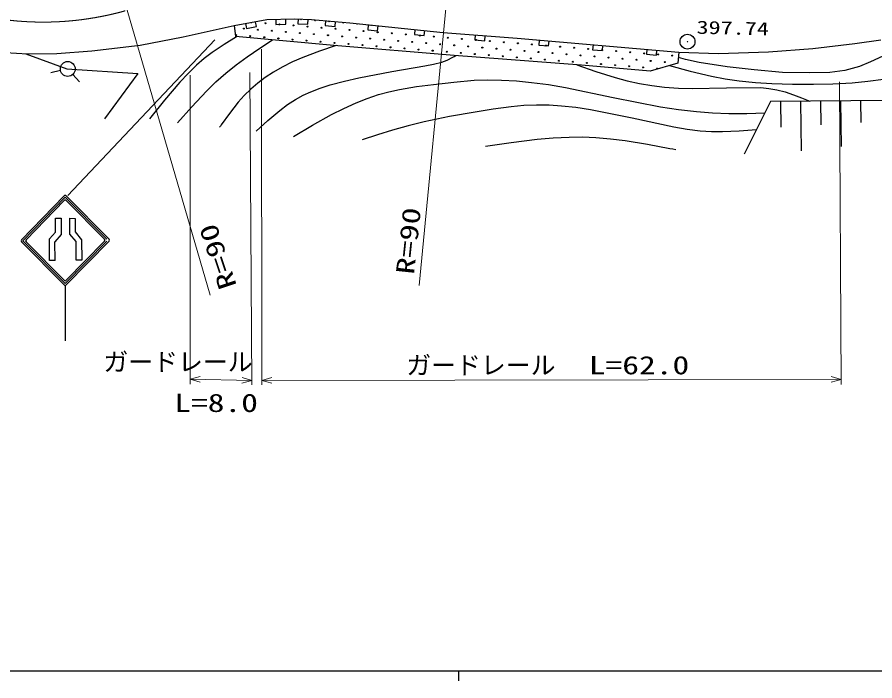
# Model space of a CAD drawing. Units: millimetres, scale not verified. Extents: x 40000 to 680000, y 20000 to 380000.
# Drawn here: x 123659 to 209849, y 204000 to 270717 of the extents above; entities that cross this region are included whole.
import ezdxf
from ezdxf.enums import TextEntityAlignment as Align

# ---------------------------------------------------------------- set-up
doc = ezdxf.new("R2010")
doc.units = ezdxf.units.MM
doc.header["$LTSCALE"] = 1000
doc.linetypes.add('CHAIN', pattern=[18.5, 12, -1.5, 3.5, -1.5])
for name, color, linetype, lineweight in [('M-BGD', 7, 'Continuous', 25), ('M-BGD-HTXT', 7, 'Continuous', 13), ('M-BMK', 2, 'CHAIN', 13), ('M-BMK-SRVR', 3, 'Continuous', 25), ('M-STR-STRC', 7, 'Continuous', 25), ('M-TTL-BAND', 7, 'Continuous', 25)]:
    doc.layers.add(name, color=color, linetype=linetype, lineweight=lineweight)
doc.styles.add('ＭＳ ゴシック', font='')
doc.styles.get('ＭＳ ゴシック').set_extended_font_data('MS Gothic')

# ---------------------------------------------------------------- blocks, each defined once
blk = doc.blocks.new('BUHIN1')
at = {"color": 3, "linetype": 'Continuous', "lineweight": 25}
for radius in [746, 22.5]:
    blk.add_circle((0, 0), radius, dxfattribs=at)
blk = doc.blocks.new('BUHIN21')
at = {"color": 7, "linetype": 'Continuous', "lineweight": 25}
blk.add_lwpolyline([(97, -490), (588, -393), (393, 588), (-97, 490)], dxfattribs=at)
blk = doc.blocks.new('BUHIN23')
at = {"color": 7, "linetype": 'Continuous', "lineweight": 25}
blk.add_lwpolyline([(105, -489), (594, -383), (383, 594), (-105, 489)], dxfattribs=at)

msp = doc.modelspace()

# ---------------------------------------------------------------- linework, layer by layer
at = {"layer": 'M-BGD'}
for p, q in [((140346, 268727), (145470, 269861)), ((145470, 269861), (148756, 270464)), ((145470, 269861), (145604, 268756)), ((148756, 270464), (151546, 270556)), ((151546, 270556), (153232, 270495)), ((153232, 270495), (157083, 270142)), ((157083, 270142), (166477, 269184)), ((166477, 269184), (173901, 268593)), ((136005, 267898), (140346, 268727)), ((155466, 267880), (145604, 268756)), ((173901, 268593), (190158, 267208)), ((203610, 267573), (207830, 268072)), ((207830, 268072), (210465, 268428)), ((127636, 267068), (131175, 267345)), ((131175, 267345), (136005, 267898)), ((167588, 266862), (155466, 267880)), ((190158, 267208), (190056, 266088)), ((190158, 267208), (194139, 267075)), ((194139, 267075), (199160, 267217)), ((199160, 267217), (203610, 267573)), ((122503, 267179), (124705, 267013)), ((124535, 267026), (128653, 265519)), ((124705, 267013), (127636, 267068)), ((180382, 265884), (167588, 266862)), ((190811, 266470), (190108, 266657)), ((192200, 266149), (190811, 266470)), ((210643, 266790), (209397, 266220)), ((128653, 265519), (135794, 265062)), ((187286, 265294), (180382, 265884)), ((190056, 266088), (187286, 265294)), ((195012, 265722), (192200, 266149)), ((197718, 265437), (195012, 265722)), ((208293, 265758), (206833, 265366)), ((209397, 266220), (208293, 265758)), ((128020, 265342), (127046, 265115)), ((129253, 264956), (129922, 264213)), ((135794, 265062), (132432, 260487)), ((200567, 265152), (197718, 265437)), ((203273, 265117), (200567, 265152)), ((205338, 265152), (203273, 265117)), ((206833, 265366), (205338, 265152)), ((199367, 262224), (196726, 256941)), ((211443, 262333), (199367, 262224)), ((200373, 262233), (200397, 259659)), ((202386, 262251), (202431, 257266)), ((204399, 262269), (204420, 259883)), ((206411, 262287), (206452, 257725)), ((208424, 262306), (208443, 260130))]:
    msp.add_line(p, q, dxfattribs=at)
for points in [[(146621, 270072), (146711, 269580), (147695, 269761), (147605, 270253)], [(149651, 270493), (149667, 269994), (150667, 270027), (150650, 270526)], [(151889, 270543), (151871, 270044), (152870, 270007), (152888, 270507)], [(154660, 270364), (154614, 269866), (155610, 269775), (155655, 270273)], [(169691, 268928), (169651, 268430), (170648, 268350), (170687, 268849)], [(145712, 268746), (144466, 267983), (143246, 267166), (142448, 266552), (141679, 265883), (140833, 265060), (140023, 264189), (138482, 262357), (136957, 260496)], [(139785, 260101), (141221, 261714), (142697, 263281), (143639, 264200), (144628, 265080), (145680, 265920), (146778, 266720), (148045, 267583), (149330, 268425)], [(155711, 267860), (154027, 267291), (152361, 266664), (151321, 266211), (150302, 265701), (149419, 265194), (148569, 264637), (147830, 264085), (147132, 263487), (146480, 262844), (145871, 262158), (145000, 261048), (144173, 259896), (144086, 259773), (143994, 259641)], [(147677, 259246), (148851, 260317), (150064, 261342), (150837, 261921), (151640, 262448), (152384, 262861), (153165, 263226), (154114, 263594), (155098, 263911), (156543, 264292), (158011, 264617), (161316, 265248), (164634, 265821), (165486, 265978), (166328, 266195), (166884, 266408), (167427, 266681), (167576, 266763), (167733, 266851)], [(179898, 265921), (181819, 265249), (183754, 264635), (184970, 264309), (186199, 264041), (187452, 263835), (188714, 263689), (190102, 263591), (191490, 263554), (194932, 263625), (198405, 263635), (199210, 263557), (200002, 263420), (200847, 263198), (201679, 262917), (202493, 262600), (203313, 262260)], [(189198, 265842), (191307, 265288), (193427, 264792), (194818, 264530), (196222, 264326), (197843, 264158), (199481, 264048), (201585, 263978), (203696, 263968), (205635, 264013), (207580, 264118), (209149, 264265), (210710, 264472)], [(151425, 258720), (153323, 259851), (155250, 260929), (156472, 261547), (157721, 262111), (158828, 262549), (159955, 262929), (161003, 263220), (162066, 263453), (163783, 263732), (165513, 263951), (167548, 264192), (169592, 264373), (170960, 264413), (172340, 264392), (173850, 264307), (175356, 264161), (177065, 263930), (178764, 263640), (183538, 262641), (188320, 261702), (190111, 261437), (191922, 261230), (193548, 261101), (195187, 261032), (196993, 261031), (198797, 261084)], [(197942, 259374), (196231, 259244), (194524, 259174), (193421, 259189), (192311, 259265), (190988, 259426), (189658, 259648), (185471, 260561), (181260, 261416), (179815, 261630), (178357, 261785), (177106, 261860), (175844, 261876), (174583, 261826), (173311, 261715), (171494, 261476), (169670, 261176), (167105, 260715), (164553, 260195), (162956, 259804), (161373, 259354), (159856, 258882), (158344, 258392)], [(170708, 257734), (173311, 258116), (175923, 258439), (177526, 258580), (179128, 258661), (180459, 258673), (181798, 258623), (183274, 258500), (184758, 258315), (187001, 257949), (189252, 257522), (189549, 257463), (189845, 257405)]]:
    msp.add_lwpolyline(points, dxfattribs=at)
for centre, radius in [((148609, 270103), 49.7), ((150019, 269991), 49.7), ((151428, 269879), 49.7), ((152838, 269767), 49.7), ((145677, 268918), 49.7), ((146438, 269567), 49.7), ((147848, 269455), 49.7), ((149258, 269342), 49.7), ((150667, 269230), 49.7), ((152077, 269118), 49.7), ((153487, 269006), 49.7), ((154248, 269655), 49.7), ((154897, 268894), 49.7), ((155658, 269543), 49.7), ((157067, 269431), 49.7), ((158477, 269318), 49.7), ((159887, 269206), 49.7), ((161297, 269094), 49.7), ((162706, 268982), 49.7), ((164116, 268870), 49.7), ((147087, 268806), 49.7), ((148497, 268694), 49.7), ((149906, 268581), 49.7), ((151316, 268469), 49.7), ((152726, 268357), 49.7), ((154136, 268245), 49.7), ((155545, 268133), 49.7), ((156306, 268782), 49.7), ((156955, 268021), 49.7), ((157716, 268670), 49.7), ((159126, 268557), 49.7), ((160536, 268445), 49.7), ((161945, 268333), 49.7), ((163355, 268221), 49.7), ((164765, 268109), 49.7), ((165526, 268758), 49.7), ((166936, 268646), 49.7), ((168345, 268533), 49.7), ((169755, 268421), 49.7), ((171165, 268309), 49.7), ((172575, 268197), 49.7), ((173984, 268085), 49.7), ((158365, 267909), 49.7), ((159775, 267796), 49.7), ((161184, 267684), 49.7), ((162594, 267572), 49.7), ((164004, 267460), 49.7), ((165414, 267348), 49.7), ((166175, 267997), 49.7), ((166824, 267236), 49.7), ((167584, 267885), 49.7), ((168994, 267772), 49.7), ((170404, 267660), 49.7), ((171814, 267548), 49.7), ((173224, 267436), 49.7), ((174633, 267324), 49.7), ((175394, 267973), 49.7), ((176043, 267212), 49.7), ((176804, 267860), 49.7), ((178214, 267748), 49.7), ((179624, 267636), 49.7), ((181033, 267524), 49.7), ((182443, 267412), 49.7), ((183853, 267300), 49.7), ((185263, 267188), 49.7), ((168233, 267124), 49.7), ((169643, 267011), 49.7), ((171053, 266899), 49.7), ((172463, 266787), 49.7), ((173872, 266675), 49.7), ((175282, 266563), 49.7), ((176692, 266451), 49.7), ((177453, 267100), 49.7), ((178102, 266339), 49.7), ((178863, 266987), 49.7), ((180272, 266875), 49.7), ((181682, 266763), 49.7), ((183092, 266651), 49.7), ((184502, 266539), 49.7), ((185911, 266427), 49.7), ((186672, 267075), 49.7), ((187321, 266315), 49.7), ((188082, 266963), 49.7), ((189492, 266851), 49.7), ((128750, 265513), 746), ((179511, 266226), 49.7), ((180921, 266114), 49.7), ((182331, 266002), 49.7), ((183741, 265890), 49.7), ((185150, 265778), 49.7), ((186560, 265666), 49.7), ((187970, 265554), 49.7), ((188731, 266202), 49.7)]:
    msp.add_circle(centre, radius, dxfattribs=at)
for centre, start, end in [((147199, 270216), 237.92994, 322.86723), ((152189, 270528), 172.66431, 3.17142), ((153599, 270416), 110.02398, 59.51823), ((155009, 270304), 140.24617, 29.29604), ((156419, 270191), 161.52725, 8.01496), ((157828, 270079), 189.55325, 338.79431), ((159238, 269967), 238.22524, 290.12232)]:
    msp.add_arc(centre, 49.7, start, end, dxfattribs=at)
at = {"layer": 'M-BGD-HTXT'}
for p, q in [((166902, 273365), (164074, 243746)), ((134716, 271410), (143051, 242776)), ((148222, 267495), (148255, 233740)), ((141044, 264875), (141052, 233839)), ((147255, 233741), (147041, 265168)), ((206310, 264203), (206469, 233776)), ((141051, 234337), (147252, 234197)), ((148255, 234197), (206466, 234306))]:
    msp.add_line(p, q, dxfattribs=at)
for points in [[(142045, 234027), (141051, 234337), (142058, 234599)], [(146259, 234507), (147252, 234197), (146246, 233935)], [(149255, 233911), (148255, 234197), (149254, 234483)], [(205466, 234591), (206466, 234306), (205467, 234019)]]:
    msp.add_lwpolyline(points, dxfattribs=at)
at = {"layer": 'M-BMK'}
msp.add_arc((126260, 300825), 30606, 228.55261, 286.03925, dxfattribs=at)
at = {"layer": 'M-STR-STRC'}
for p, q in [((143513, 268447), (128740, 252786)), ((128379, 252751), (124099, 248329)), ((124242, 248225), (128487, 252611)), ((128487, 252611), (132655, 248405)), ((132901, 248406), (128594, 252752)), ((124554, 248332), (128382, 252287)), ((128596, 252288), (132445, 248404)), ((127512, 250513), (128066, 250520)), ((127529, 249103), (127512, 250513)), ((128066, 250520), (128086, 248875)), ((128955, 248886), (128956, 250497)), ((128956, 250497), (129493, 250487)), ((129493, 250487), (129493, 249127)), ((126919, 248425), (127529, 249103)), ((129493, 249127), (130141, 248330)), ((126926, 246243), (126919, 248425)), ((128086, 248875), (127457, 248146)), ((129588, 248155), (128955, 248886)), ((130141, 248330), (130149, 246282)), ((124100, 248120), (128381, 243800)), ((128487, 243941), (124242, 248225)), ((128379, 244263), (124555, 248122)), ((127463, 246249), (127457, 248146)), ((132656, 248194), (128487, 243941)), ((132445, 248194), (128593, 244264)), ((128594, 243801), (132902, 248195)), ((129595, 246275), (129588, 248155)), ((127463, 246249), (126909, 246243)), ((130149, 246282), (129595, 246275)), ((128487, 243756), (128487, 238166))]:
    msp.add_line(p, q, dxfattribs=at)
for centre, start, end in [((128487, 252647), 44.7406, 135.93323), ((128490, 252182), 44.7406, 135.93323), ((124207, 248225), 135.93323, 224.74072), ((124662, 248228), 135.93323, 224.74072), ((132338, 248299), 315.57141, 44.7406), ((132795, 248300), 315.57141, 44.7406), ((128486, 244369), 224.74072, 315.57141), ((128487, 243906), 224.74072, 315.57141)]:
    msp.add_arc(centre, 150, start, end, dxfattribs=at)
at = {"layer": 'M-TTL-BAND'}
for p, q in [((40000, 205000), (579000, 205000)), ((168000, 205000), (168000, 204000))]:
    msp.add_line(p, q, dxfattribs=at)

# ---------------------------------------------------------------- block references
at = {"layer": 'M-BGD', "rotation": 252.95278}
for name, p in [('BUHIN21', (159432, 269902)), ('BUHIN21', (164128, 269423)), ('BUHIN23', (176611, 268362)), ('BUHIN23', (182030, 267901)), ('BUHIN23', (187448, 267439))]:
    msp.add_blockref(name, p, dxfattribs=at)
at = {"layer": 'M-BMK-SRVR', "rotation": 252.95278}
msp.add_blockref('BUHIN1', (191022, 268251), dxfattribs=at)

# ---------------------------------------------------------------- texts
at = {"layer": 'M-BGD-HTXT', "style": 'ＭＳ ゴシック', "width": 1.35}
for s, height, rotation, p in [('397.74', 1320, 358.7, (191908, 268655)), ('R=90', 1833, 84, (164083, 244729)), ('R=90', 1833, 108.4, (146268, 243899))]:
    msp.add_text(s, height=height, rotation=rotation, dxfattribs=at).set_placement(p, align=Align.BOTTOM_LEFT)
at = {"layer": 'M-BGD-HTXT', "style": 'ＭＳ ゴシック'}
for p in [(132322, 234599), (162758, 234265)]:
    msp.add_text('ガードレール', height=1833, dxfattribs=at).set_placement(p, align=Align.BOTTOM_LEFT)
at = {"layer": 'M-BGD-HTXT', "style": 'ＭＳ ゴシック', "width": 1.35}
for s, p in [('L=62.0', (181099, 234265)), ('L=8.0', (139442, 230477))]:
    msp.add_text(s, height=1833, dxfattribs=at).set_placement(p, align=Align.BOTTOM_LEFT)

doc.saveas('drawing.dxf')
